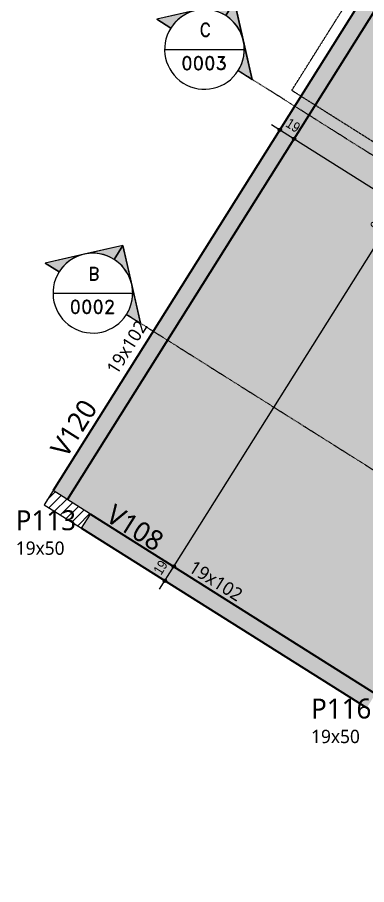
# Model space of a CAD drawing. Extents: x -2131 to 52870, y -3196 to 88043.
# Drawn here: x 40722 to 41116, y 1788 to 2766 of the extents above; entities that cross this region are included whole.
import ezdxf

# ---------------------------------------------------------------- set-up
doc = ezdxf.new("R2010")
doc.units = 0
doc.linetypes.add('Centro de 6 mm', pattern=[1.32, 0.6, -0.24, 0.24, -0.24])
doc.linetypes.add('Hidden 1_5', pattern=[0.22, 0.15, -0.07])
for name, color, linetype, lineweight in [('A-ANNO-DIMS', 7, 'Continuous', 9), ('A-ANNO-DIMS-75', 7, 'Continuous', 9), ('A-DETL-GENF', 7, 'Continuous', 18), ('A-FLOR', 7, 'Continuous', 25), ('G-ANNO-SYMB', 7, 'Continuous', 9), ('S-BEAM', 7, 'Continuous', 25), ('S-BEAM-IDEN', 7, 'Continuous', 9), ('S-COLS-IDEN', 7, 'Continuous', 9)]:
    doc.layers.add(name, color=color, linetype=linetype, lineweight=lineweight)
doc.layers.add('A-DETL', color=7, linetype='Continuous', lineweight=18, true_color=0x00a600)
doc.styles.add('Fira Sans_3', font='', dxfattribs={"width": 0.9, "height": 11.25})
doc.styles.add('Gadugi', font='gadugi.ttf', dxfattribs={"height": 15})
doc.styles.add('Gadugi_6', font='gadugi.ttf', dxfattribs={"height": 22.5})
doc.styles.add('RomanD', font='romand__.ttf', dxfattribs={"height": 15})
doc.styles.get('Fira Sans_3').set_extended_font_data('Fira Sans')
doc.dimstyles.new('PED_1_5mm_ESQ_3', dxfattribs={"dimscale": 30.48, "dimtxt": 15.344768, "dimasz": 0.492126, "dimexe": 0.369094, "dimexo": 0.369094, "dimgap": 0.073819, "dimtad": 1, "dimdec": 1, "dimrnd": 0.5, "dimdsep": 46, "dimtxsty": 'Fira Sans_3', "dimblk1": 'DOTSMALL', "dimblk2": 'DOTSMALL', "dimsah": 1, "dimcen": 0.09, "dimdle": 0.369094, "dimazin": 0, "dimtfac": 1, "dimtdec": 4, "dimtix": 1, "dimtmove": 0, "dimatfit": 3, "dimfxl": 1, "dimtvp": 1, "dimtolj": 1, "dimtzin": 0, "dimarcsym": 2})

# ---------------------------------------------------------------- blocks, each defined once
blk = doc.blocks.new('Corte - M_Cabeça do corte - Preenchida-2060824-PL C 001 - FORMA DO TÉRREO')
at = {"layer": 'G-ANNO-SYMB'}
h = blk.add_hatch(color=256, dxfattribs=at)
edge = h.paths.add_edge_path(flags=0)
edge.add_line((-0.6, 0.849), (-0.6, 0.6))
edge.add_arc((-0.6, 0), 0.6, 90, 135)
edge.add_line((-1.024, 0.424), (-0.6, 0.849))
h = blk.add_hatch(color=256, dxfattribs=at)
edge = h.paths.add_edge_path(flags=0)
edge.add_line((-0.6, 0.849), (-0.176, 0.424))
edge.add_arc((-0.6, 0), 0.6, 45, 90)
edge.add_line((-0.6, 0.6), (-0.6, 0.849))
h = blk.add_hatch(color=256, dxfattribs=at)
edge = h.paths.add_edge_path(flags=0)
edge.add_line((-1.449, 0), (-1.024, 0.424))
edge.add_arc((-0.6, 0), 0.6, 135, 180)
edge.add_line((-1.2, 0), (-1.449, 0))
h = blk.add_hatch(color=256, dxfattribs=at)
edge = h.paths.add_edge_path(flags=0)
edge.add_line((0.249, 0), (0, 0))
edge.add_arc((-0.6, 0), 0.6, 360, 405)
edge.add_line((-0.176, 0.424), (0.249, 0))
for p, q in [((-0.6, 0.849), (-1.449, 0)), ((-0.6, 0.849), (-1.024, 0.424)), ((-0.6, 0.849), (0.249, 0)), ((-0.6, 0.6), (-0.6, 0.849)), ((-0.6, 0.849), (-0.6, 0.6)), ((-0.176, 0.424), (-0.6, 0.849)), ((-1.024, 0.424), (-1.449, 0)), ((0.249, 0), (-0.176, 0.424)), ((-1.449, 0), (-1.2, 0)), ((0, 0), (0.249, 0)), ((-1.2, 0), (-1.449, 0)), ((0, 0), (0.249, 0))]:
    blk.add_line(p, q, dxfattribs=at)
for start, end in [(360, 180), (90, 135), (45, 90), (135, 180), (360, 45), (180, 360)]:
    blk.add_arc((-0.6, 0), 0.6, start, end, dxfattribs=at)
blk = doc.blocks.new('DIMBLOCK185-PL C 001 - FORMA DO TÉRREO')
at = {"layer": 'A-ANNO-DIMS-75', "transparency": 16777216}
h = blk.add_hatch(color=256, dxfattribs=at)
edge = h.paths.add_edge_path(flags=0)
edge.add_arc((41018.18, 2639.35), 1.88, 0, 360)
h = blk.add_hatch(color=256, dxfattribs=at)
edge = h.paths.add_edge_path(flags=0)
edge.add_arc((41034.26, 2629.23), 1.88, 0, 360)
for p, q in [((41008.66, 2645.35), (41034.26, 2629.23)), ((41013.6, 2632.08), (41024.18, 2648.87)), ((41018.18, 2639.35), (41013.6, 2632.08)), ((41029.68, 2621.96), (41040.26, 2638.75)), ((41034.26, 2629.23), (41029.68, 2621.96))]:
    blk.add_line(p, q, dxfattribs=at)
for centre in [(41018.18, 2639.35), (41034.26, 2629.23)]:
    blk.add_circle(centre, 1.88, dxfattribs=at)
at = {"layer": 'A-ANNO-DIMS-75', "color": 0, "transparency": 16777216, "insert": (41029.81, 2653.1), "char_height": 11.25, "width": 16.7612, "attachment_point": 1, "rotation": 327.81471, "line_spacing_factor": 1.049215, "style": 'Fira Sans_3'}
blk.add_mtext('19', dxfattribs=at)
blk = doc.blocks.new('_DotSmall')
at = {"color": 0, "linetype": 'ByBlock', "const_width": 0.5}
blk.add_lwpolyline([(-0.0625, 0, 1), (0.0625, 0, 1)], format="xyb", close=True, dxfattribs=at)
blk = doc.blocks.new('DIMBLOCK186-PL C 001 - FORMA DO TÉRREO')
at = {"layer": 'A-ANNO-DIMS-75', "transparency": 16777216}
h = blk.add_hatch(color=256, dxfattribs=at)
edge = h.paths.add_edge_path(flags=0)
edge.add_arc((41034.26, 2629.23), 1.88, 0, 360)
h = blk.add_hatch(color=256, dxfattribs=at)
edge = h.paths.add_edge_path(flags=0)
edge.add_arc((41382.36, 2410.15), 1.87, 0, 360)
for p, q in [((41029.68, 2621.96), (41040.26, 2638.75)), ((41034.26, 2629.23), (41029.68, 2621.96)), ((41034.26, 2629.23), (41382.36, 2410.15)), ((41377.78, 2402.87), (41388.36, 2419.67)), ((41382.36, 2410.15), (41377.78, 2402.87))]:
    blk.add_line(p, q, dxfattribs=at)
for centre, radius in [((41034.26, 2629.23), 1.88), ((41382.36, 2410.15), 1.87)]:
    blk.add_circle(centre, radius, dxfattribs=at)
at = {"layer": 'A-ANNO-DIMS-75', "color": 0, "transparency": 16777216, "insert": (41204.66, 2543.06), "char_height": 11.25, "width": 37.2996, "attachment_point": 1, "rotation": 327.81471, "line_spacing_factor": 1.049215, "style": 'Fira Sans_3'}
blk.add_mtext('411.5', dxfattribs=at)
blk = doc.blocks.new('DIMBLOCK204-PL C 001 - FORMA DO TÉRREO')
at = {"layer": 'A-ANNO-DIMS-75', "transparency": 16777216}
h = blk.add_hatch(color=256, dxfattribs=at)
edge = h.paths.add_edge_path(flags=0)
edge.add_arc((40898.49, 2146.79), 1.87, 0, 360)
h = blk.add_hatch(color=256, dxfattribs=at)
edge = h.paths.add_edge_path(flags=0)
edge.add_arc((40888.37, 2130.71), 1.87, 0, 360)
for p, q in [((40905.77, 2142.21), (40888.97, 2152.78)), ((40882.38, 2121.19), (40898.49, 2146.79)), ((40898.49, 2146.79), (40905.77, 2142.21)), ((40895.65, 2126.13), (40878.85, 2136.7)), ((40888.37, 2130.71), (40895.65, 2126.13))]:
    blk.add_line(p, q, dxfattribs=at)
for centre in [(40898.49, 2146.79), (40888.37, 2130.71)]:
    blk.add_circle(centre, 1.87, dxfattribs=at)
at = {"layer": 'A-ANNO-DIMS-75', "color": 0, "transparency": 16777216, "insert": (40874.62, 2142.34), "char_height": 11.25, "width": 16.7612, "attachment_point": 1, "rotation": 57.81471, "line_spacing_factor": 1.049215, "style": 'Fira Sans_3'}
blk.add_mtext('19', dxfattribs=at)
blk = doc.blocks.new('DIMBLOCK205-PL C 001 - FORMA DO TÉRREO')
at = {"layer": 'A-ANNO-DIMS-75', "transparency": 16777216}
h = blk.add_hatch(color=256, dxfattribs=at)
edge = h.paths.add_edge_path(flags=0)
edge.add_arc((41382.68, 2916.1), 1.87, 0, 360)
h = blk.add_hatch(color=256, dxfattribs=at)
edge = h.paths.add_edge_path(flags=0)
edge.add_arc((40898.49, 2146.79), 1.87, 0, 360)
for p, q in [((40898.49, 2146.79), (41382.68, 2916.1)), ((41389.96, 2911.52), (41373.16, 2922.1)), ((41382.68, 2916.1), (41389.96, 2911.52)), ((40905.77, 2142.21), (40888.97, 2152.78)), ((40898.49, 2146.79), (40905.77, 2142.21))]:
    blk.add_line(p, q, dxfattribs=at)
for centre in [(41382.68, 2916.1), (40898.49, 2146.79)]:
    blk.add_circle(centre, 1.87, dxfattribs=at)
at = {"layer": 'A-ANNO-DIMS-75', "color": 0, "transparency": 16777216, "insert": (41119.26, 2531.04), "char_height": 11.25, "width": 28.0927, "attachment_point": 1, "rotation": 57.81471, "line_spacing_factor": 1.049215, "style": 'Fira Sans_3'}
blk.add_mtext('909', dxfattribs=at)

msp = doc.modelspace()

# ---------------------------------------------------------------- hatches: boundary and pattern name
at = {"layer": 'A-DETL-GENF', "true_color": 0x808080}
h = msp.add_hatch(dxfattribs=at)
h.set_pattern_fill('FP_5', color=8, style=0, pattern_type=2)
h.set_pattern_definition([(45, (44240.043, 0), (-5.303301, 5.303301), [])])
h.paths.add_polyline_path([(40794.371, 2189.873), (40804.491, 2205.953), (40762.175, 2232.586), (40752.054, 2216.506), (40778.255, 2200.016)], flags=0)
at = {"layer": 'A-FLOR', "true_color": 0xe6b8b7}
h = msp.add_hatch(color=9, dxfattribs=at)
h.paths.add_polyline_path([(41126.354, 2003.381), (41507.205, 2608.507), (41487.739, 2620.758), (41503.986, 2646.571), (41523.451, 2634.32), (41610.541, 2772.695), (41262.442, 2991.779), (41166.563, 2839.44), (41192.8, 2822.928), (41182.679, 2806.847), (41156.443, 2823.36), (40778.255, 2222.465), (41116.233, 2009.75)], flags=0)
h.paths.add_polyline_path([(41395.066, 2679.084), (41356.981, 2703.054), (41374.027, 2730.136), (41412.111, 2706.167), (41395.657, 2680.023)], flags=0)
at = {"layer": 'S-BEAM', "true_color": 0xffcc66}
for points in [[(40778.255, 2222.465), (41156.443, 2823.36), (41140.363, 2833.48), (40762.175, 2232.586)], [(41116.233, 1987.3), (41126.354, 2003.381), (40804.491, 2205.953), (40794.371, 2189.873), (41111.004, 1990.592)]]:
    msp.add_hatch(color=31, dxfattribs=at).paths.add_polyline_path(points, flags=0)

# ---------------------------------------------------------------- linework, layer by layer
at = {"layer": 'A-DETL', "color": 7, "linetype": 'Hidden 1_5'}
for p, q in [((41031.642, 2683.571), (41271.436, 3064.574)), ((41431.109, 2432.156), (41031.642, 2683.571))]:
    msp.add_line(p, q, dxfattribs=at)
at = {"layer": 'A-DETL', "color": 7}
for p, q in [((40762.175, 2232.586), (40752.054, 2216.506)), ((40804.491, 2205.953), (40762.175, 2232.586)), ((40752.054, 2216.506), (40794.371, 2189.873)), ((40794.371, 2189.873), (40804.491, 2205.953))]:
    msp.add_line(p, q, dxfattribs=at)
at = {"layer": 'G-ANNO-SYMB'}
for p, q in [((40888.107, 2729.969), (40978.107, 2729.969)), ((40762.052, 2455.052), (40852.052, 2455.052))]:
    msp.add_line(p, q, dxfattribs=at)
at = {"layer": 'G-ANNO-SYMB', "linetype": 'Centro de 6 mm'}
for p, q in [((42838.241, 1530.925), (40971.192, 2705.999)), ((40845.137, 2431.082), (41901.102, 1766.484))]:
    msp.add_line(p, q, dxfattribs=at)
at = {"layer": 'S-BEAM'}
for p, q in [((41140.363, 2833.48), (40762.175, 2232.586)), ((40778.255, 2222.465), (41156.443, 2823.36)), ((40804.491, 2205.953), (41126.354, 2003.381)), ((40794.371, 2189.873), (41116.233, 1987.3))]:
    msp.add_line(p, q, dxfattribs=at)

# ---------------------------------------------------------------- block references
at = {"layer": 'G-ANNO-SYMB', "xscale": 74.99999999999996, "yscale": 74.99999999999996, "zscale": 74.99999999999996}
for p, rotation in [((40971.192, 2705.999), 327.8147115768894), ((40845.137, 2431.082), 327.8147107901016)]:
    msp.add_blockref('Corte - M_Cabeça do corte - Preenchida-2060824-PL C 001 - FORMA DO TÉRREO', p, dxfattribs=dict(at, rotation=rotation))

# ---------------------------------------------------------------- texts
at = {"layer": 'G-ANNO-SYMB', "char_height": 15, "attachment_point": 1, "style": 'RomanD'}
for s, insert, width in [('C', (40927.276, 2759.403), 18.03797), ('0003', (40906.913, 2721.986), 67.34175), ('B', (40801.708, 2484.486), 16.83544), ('0002', (40780.858, 2447.069), 67.34175)]:
    msp.add_mtext(s, dxfattribs=dict(at, insert=insert, width=width))
at = {"layer": 'S-BEAM-IDEN', "attachment_point": 1}
for s, insert, char_height, width, rotation, style in [('19x102', (40821.507, 2370.047), 15, 81.17086, 57.814714, 'Gadugi'), ('19x102', (40821.507, 2370.047), 15, 81.17086, 57.814714, 'Gadugi'), ('V120', (40757.947, 2280.141), 22.5, 87.18352, 57.814714, 'Gadugi_6'), ('V120', (40757.947, 2280.141), 22.5, 87.18352, 57.814714, 'Gadugi_6'), ('V108', (40832.046, 2218.181), 22.5, 87.18352, 327.814712, 'Gadugi_6'), ('19x102', (40921.953, 2154.621), 15, 81.17086, 327.814712, 'Gadugi')]:
    msp.add_mtext(s, dxfattribs=dict(at, insert=insert, char_height=char_height, width=width, rotation=rotation, style=style))
at = {"layer": 'S-COLS-IDEN', "attachment_point": 1}
for s, insert, char_height, width, style in [('P113', (40720.042, 2210.222), 22.5, 84.77845, 'Gadugi_6'), ('19x50', (40720.042, 2174.987), 15, 67.34175, 'Gadugi'), ('P116', (41053.488, 1997.887), 22.5, 84.77845, 'Gadugi_6'), ('19x50', (41053.488, 1962.652), 15, 67.34175, 'Gadugi')]:
    msp.add_mtext(s, dxfattribs=dict(at, insert=insert, char_height=char_height, width=width, style=style))

# ---------------------------------------------------------------- dimensions: what is measured, and where the dimension line sits
at = {"layer": 'A-ANNO-DIMS'}
for base, p1, p2, angle, override, picture, middle in [((41382.679, 2916.105), (40896.248, 2148.203), (41380.435, 2917.517), 57.814712, {"dimpost": '<>', "dimfxl": 909}, 'DIMBLOCK205-PL C 001 - FORMA DO TÉRREO', (41133.769, 2535.738)), ((41034.264, 2629.232), (41019.596, 2641.597), (41035.676, 2631.476), 327.814714, {"dimpost": '<>', "dimfxl": 19}, 'DIMBLOCK185-PL C 001 - FORMA DO TÉRREO', (41030.514, 2641.109)), ((41382.363, 2410.148), (41035.676, 2631.476), (41383.775, 2412.392), 327.814714, {"dimpost": '<>', "dimfxl": 411.303845}, 'DIMBLOCK186-PL C 001 - FORMA DO TÉRREO', (41212.56, 2526.438)), ((40898.492, 2146.791), (40886.128, 2132.123), (40896.248, 2148.203), 57.814712, {"dimpost": '<>', "dimfxl": 19}, 'DIMBLOCK204-PL C 001 - FORMA DO TÉRREO', (40886.615, 2143.041))]:
    dim = msp.add_linear_dim(base=base, p1=p1, p2=p2, angle=angle, dimstyle='PED_1_5mm_ESQ_3', override=override, dxfattribs=at)
    dim.commit()
    dim.dimension.update_dxf_attribs({"geometry": picture, "text_midpoint": middle})

doc.saveas('drawing.dxf')
